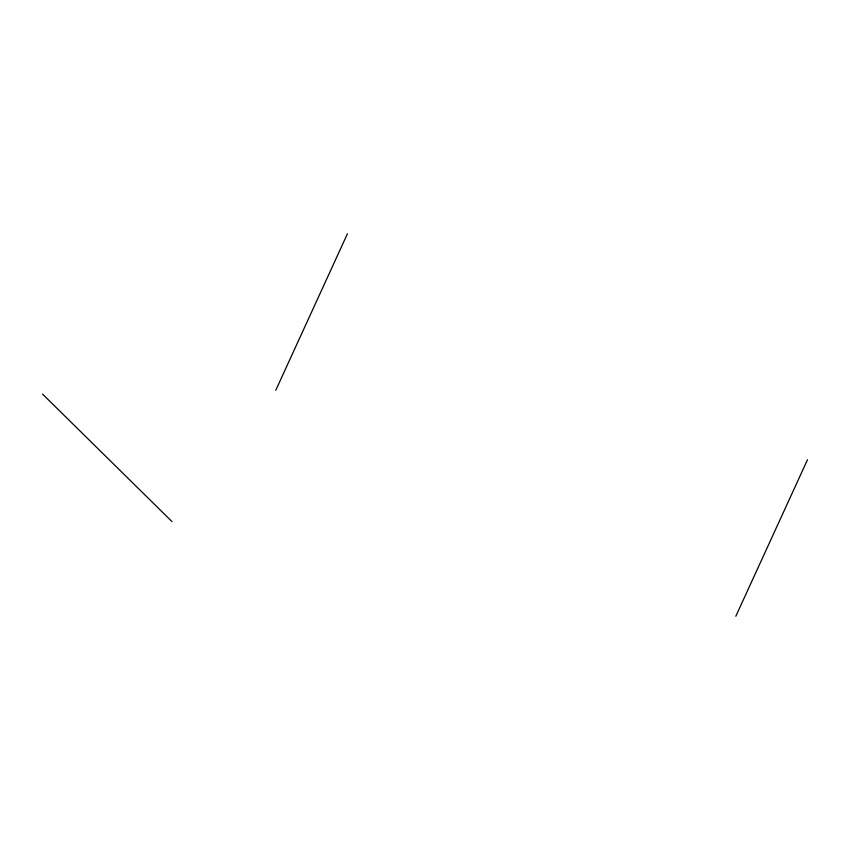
<?xml version="1.0" encoding="UTF-8"?>
<svg xmlns="http://www.w3.org/2000/svg" width="850" height="850" viewBox="0 0 850 850"><rect width="100%" height="100%" fill="white"/><g stroke="black" fill="none" stroke-linecap="round" stroke-linejoin="round"><path stroke-width="1.27" d="M275.772 390.288L347.438 233.75M735.834 616.25L807.5 459.712M42.5 394.049L171.966 521.549"/></g></svg>
